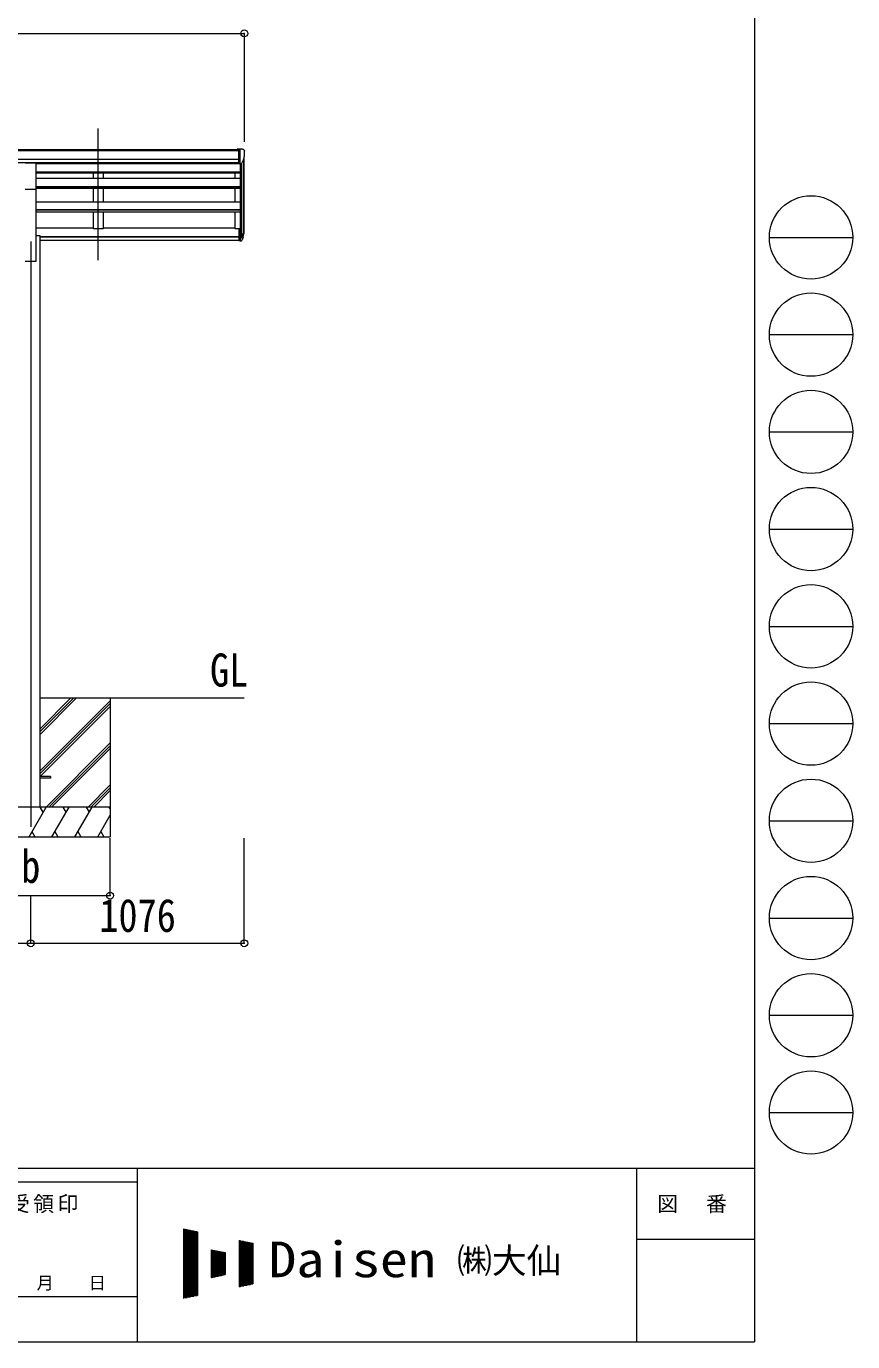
# Model space of a CAD drawing. Units: millimetres at full size; details may follow other scales. Extents: x -9783 to 33612, y -6828 to 13249.
# Drawn here: x 5727 to 9892, y -6828 to -199 of the extents above; entities that cross this region are included whole.
import ezdxf
from ezdxf.enums import TextEntityAlignment as Align

# ---------------------------------------------------------------- set-up
doc = ezdxf.new("R2010")
doc.units = ezdxf.units.MM
doc.header["$LTSCALE"] = 35
doc.header["$PDMODE"] = 32
doc.header["$PDSIZE"] = 35
for name, color, linetype, lineweight in [('0-0_0', 7, 'Continuous', 9), ('0-1_本体', 4, 'Continuous', 9), ('0-2_部品', 7, 'Continuous', 9), ('0-8_PARTS2', 2, 'Continuous', 9), ('0-A_寸法', 6, 'Continuous', 9), ('F-0_240', 7, 'Continuous', 9)]:
    doc.layers.add(name, color=color, linetype=linetype, lineweight=lineweight)
doc.styles.add('ＭＳ ゴシック', font='')
doc.styles.get('ＭＳ ゴシック').set_extended_font_data('MS Gothic')

msp = doc.modelspace()

# ---------------------------------------------------------------- linework, layer by layer
at = {"layer": '0-0_0'}
for p, q in [((5794.25, -3583.57), (6825.05, -3583.57)), ((5794.25, -3769.2), (5979.88, -3583.57)), ((5794.25, -3755.05), (5965.74, -3583.57)), ((5794.25, -3740.91), (5951.59, -3583.57)), ((5794.25, -3953.04), (6149.05, -3598.25)), ((5794.25, -3967.18), (6149.05, -3612.39)), ((5796.51, -3979.07), (6149.05, -3626.53)), ((6149.05, -3583.57), (6149.05, -4283.57)), ((5825.86, -4133.57), (6149.05, -3810.38)), ((5840, -4133.57), (6149.05, -3824.52)), ((5854.14, -4133.57), (6149.05, -3838.66)), ((6037.99, -4133.57), (6149.05, -4022.51)), ((6052.13, -4133.57), (6149.05, -4036.65)), ((6066.27, -4133.57), (6149.05, -4050.79)), ((6149.05, -4133.57), (5349.05, -4133.57)), ((5740.2, -4283.57), (5826.81, -4133.57)), ((5811.81, -4159.55), (5796.8, -4133.56)), ((5855.67, -4283.57), (5942.28, -4133.57)), ((5927.28, -4159.55), (5912.28, -4133.57)), ((5971.14, -4283.57), (6057.75, -4133.57)), ((6027.75, -4133.57), (6042.75, -4159.55)), ((6086.61, -4283.57), (6149.05, -4175.43)), ((6143.22, -4133.57), (6149.05, -4143.67)), ((5349.05, -4283.57), (6149.05, -4283.57)), ((5755.2, -4257.59), (5770.2, -4283.57)), ((5870.67, -4257.59), (5885.67, -4283.57)), ((5986.14, -4257.59), (6001.14, -4283.57)), ((6101.61, -4257.59), (6116.61, -4283.57))]:
    msp.add_line(p, q, dxfattribs=at)
at = {"layer": '0-1_本体'}
for p, q in [((1799.55, -819.44), (6798.55, -819.44)), ((1799.55, -824.79), (6798.55, -824.79)), ((6825.05, -1220.44), (6825.05, -856.2)), ((1799.55, -868.32), (6798.55, -868.33)), ((1799.55, -885.99), (6798.55, -885.99)), ((5776.55, -888.49), (6798.55, -888.49)), ((5776.55, -890.83), (6805.05, -890.83)), ((6064.05, -888.37), (6064.05, -890.83)), ((6114.05, -888.37), (6114.05, -890.83)), ((6805.05, -890.83), (6805.05, -1218.27)), ((6811.05, -890.35), (6811.05, -1262.71)), ((6820.76, -875), (6820.76, -1244.71)), ((5776.55, -933.03), (6805.05, -933.03)), ((5776.55, -934.42), (6805.05, -934.42)), ((5776.55, -938.11), (6805.05, -938.11)), ((5776.55, -965.36), (6805.05, -965.36)), ((6064.05, -938.11), (6064.05, -965.36)), ((6114.05, -938.11), (6114.05, -965.36)), ((6780.05, -965.36), (6780.05, -938.11)), ((5776.55, -1006.09), (6805.05, -1006.09)), ((5776.55, -1007.57), (6805.05, -1007.57)), ((5776.55, -1014.38), (6805.05, -1014.38)), ((5776.55, -1383.57), (5776.55, -1019.62)), ((6064.05, -1014.38), (6064.05, -1083.87)), ((6114.05, -1014.38), (6114.05, -1083.87)), ((6780.05, -1083.87), (6780.05, -1014.38)), ((5776.55, -1083.87), (6805.05, -1083.87)), ((5776.55, -1123.18), (6805.05, -1123.18)), ((5776.55, -1124.67), (6805.05, -1124.67)), ((5776.55, -1134.14), (6805.05, -1134.14)), ((6064.05, -1134.14), (6064.05, -1219.1)), ((6780.05, -1219.1), (6780.05, -1134.14)), ((5776.55, -1214.3), (6064.05, -1214.3)), ((5776.55, -1253.57), (5794.05, -1253.57)), ((5794.05, -1253.57), (5794.05, -4133.57)), ((5794.05, -1258.6), (6798.55, -1258.6)), ((6114.05, -1214.3), (6780.05, -1214.3)), ((6798.55, -1219.1), (6780.05, -1219.1)), ((5794.05, -1259.98), (6798.55, -1259.98)), ((5794.05, -1277.16), (6798.55, -1277.16)), ((5721.55, -1383.57), (5776.55, -1383.57))]:
    msp.add_line(p, q, dxfattribs=at)
msp.add_lwpolyline([(6114.05, -1134.14), (6114.05, -1219.1), (6064.05, -1219.1)], dxfattribs=at)
at = {"layer": '0-2_部品'}
for p, q in [((6798.55, -817.84), (6788.55, -817.93)), ((6788.55, -819.44), (6788.55, -817.93)), ((6798.55, -889.83), (6798.55, -817.84)), ((6817.05, -817.84), (6798.55, -817.84)), ((6805.05, -890.83), (6805.05, -817.84)), ((6817.05, -817.84), (6819.38, -817.98)), ((6820.14, -818.41), (6824.2, -824.22)), ((6827.05, -827.21), (6827.05, -827.84)), ((5721.55, -887.71), (5776.55, -887.71)), ((5776.55, -1019.78), (5776.55, -887.71)), ((6798.55, -889.83), (6805.05, -889.83)), ((6805.05, -890.83), (6810.26, -890.51)), ((6812.67, -889.01), (6821.95, -872.95)), ((5721.55, -1019.78), (5776.55, -1019.78)), ((6798.55, -1218.27), (6798.55, -1279.33)), ((6798.55, -1218.27), (6805.05, -1218.27)), ((6798.55, -1256.58), (6805.05, -1256.58)), ((6805.05, -1218.27), (6805.05, -1280.15)), ((6811.48, -1262.23), (6821.24, -1243.82)), ((6822.66, -1244.31), (6812.49, -1263.48)), ((6798.55, -1261.98), (6805.05, -1261.98)), ((6798.55, -1279.33), (6805.05, -1279.33)), ((6805.05, -1262.98), (6810.18, -1262.98)), ((6805.05, -1264.98), (6809.89, -1264.98)), ((6805.05, -1280.15), (6809.89, -1280.15)), ((6820.07, -1261.17), (6812.49, -1278.65))]:
    msp.add_line(p, q, dxfattribs=at)
at = {"layer": '0-2_部品', "color": 4}
msp.add_line((5848.85, -3979.07), (5794.05, -3979.07), dxfattribs=at)
msp.add_lwpolyline([(5848.85, -3979.07), (5848.85, -3988.07), (5794.05, -3988.07)], dxfattribs=at)
at = {"layer": '0-2_部品'}
for centre, radius, start, end in [((6819.32, -818.98), 1, 35, 86.5), ((6625.05, -827.84), 202, 347.09739, 0), ((6824.05, -827.21), 3, 0, 87), ((6810.07, -887.51), 3, 273.5, 330), ((6691.83, -1225.09), 133.22, 344.28698, 356.72013), ((6737.1, -1217.86), 88.05, 342.78929, 2.77608), ((6736.39, -1222.14), 89.07, 345.58812, 5.50424), ((6809.89, -1261.98), 3, 270, 330), ((6809.89, -1277.15), 3, 270, 330), ((6810.18, -1261.48), 1.5, 270, 330)]:
    msp.add_arc(centre, radius, start, end, dxfattribs=at)
at = {"layer": '0-8_PARTS2'}
for p, q in [((6089.05, -1377.36), (6089.05, -714.84)), ((5749.05, -1283.57), (5749.05, -4233.57))]:
    msp.add_line(p, q, dxfattribs=at)
at = {"layer": '0-A_寸法'}
for p, q in [((1773.05, -235.21), (6825.05, -235.21)), ((6825.05, -235.21), (6825.05, -780.83)), ((6149.05, -4579.95), (6149.05, -4290.98)), ((6825.05, -4819.93), (6825.05, -4290.98)), ((5349.05, -4579.95), (6149.05, -4579.95)), ((5749.05, -4819.93), (5749.05, -4579.95)), ((2849.05, -4819.93), (5749.05, -4819.93)), ((5749.05, -4819.93), (6825.05, -4819.93))]:
    msp.add_line(p, q, dxfattribs=at)
for p in [(6825.05, -235.21), (6149.05, -4579.95), (5749.05, -4819.93), (6825.05, -4819.93)]:
    msp.add_point(p, dxfattribs=at)
at = {"layer": 'F-0_240', "color": 5}
for p, q in [((9396.97, 6751.9), (9396.97, -6828.1)), ((-9783.03, -5953.1), (9396.97, -5953.1)), ((6285.75, -5953.1), (6285.75, -6828.1)), ((8801.97, -5953.1), (8801.97, -6828.1)), ((-9783.03, -6023.1), (6285.75, -6023.1)), ((8801.97, -6311.85), (9396.97, -6311.85)), ((5305.75, -6600.6), (6285.75, -6600.6)), ((-9783.03, -6828.1), (9396.97, -6828.1))]:
    msp.add_line(p, q, dxfattribs=at)
at = {"layer": 'F-0_240', "color": 4}
for p, q in [((9471.77, -1263.1), (9891.77, -1263.1)), ((9471.77, -1753.1), (9891.77, -1753.1)), ((9471.77, -2243.1), (9891.77, -2243.1)), ((9471.77, -2733.1), (9891.77, -2733.1)), ((9471.77, -3223.1), (9891.77, -3223.1)), ((9471.77, -3713.1), (9891.77, -3713.1)), ((9471.77, -4203.1), (9891.77, -4203.1)), ((9471.77, -4693.1), (9891.77, -4693.1)), ((9471.77, -5183.1), (9891.77, -5183.1)), ((9471.77, -5673.1), (9891.77, -5673.1))]:
    msp.add_line(p, q, dxfattribs=at)
at = {"layer": 'F-0_240'}
for p, q in [((6519.04, -6259.47), (6589.04, -6274.05)), ((6519.04, -6259.47), (6519.04, -6609.47)), ((6519.04, -6262.76), (6534.85, -6262.76)), ((6519.04, -6266.26), (6551.65, -6266.26)), ((6519.04, -6269.76), (6568.45, -6269.76)), ((6519.04, -6273.26), (6585.25, -6273.26)), ((6519.04, -6276.76), (6589.04, -6276.76)), ((6519.04, -6280.26), (6589.04, -6280.26)), ((6519.04, -6283.76), (6589.04, -6283.76)), ((6519.04, -6287.26), (6589.04, -6287.26)), ((6519.04, -6290.76), (6589.04, -6290.76)), ((6519.04, -6294.26), (6589.04, -6294.26)), ((6521.12, -6609.03), (6521.12, -6259.9)), ((6524.62, -6608.3), (6524.62, -6260.63)), ((6528.12, -6607.58), (6528.12, -6261.36)), ((6531.62, -6606.85), (6531.62, -6262.09)), ((6535.12, -6606.12), (6535.12, -6262.81)), ((6538.62, -6605.39), (6538.62, -6263.54)), ((6542.12, -6604.66), (6542.12, -6264.27)), ((6545.62, -6603.93), (6545.62, -6265)), ((6549.12, -6603.2), (6549.12, -6265.73)), ((6552.62, -6602.47), (6552.62, -6266.46)), ((6556.12, -6601.74), (6556.12, -6267.19)), ((6559.62, -6601.01), (6559.62, -6267.92)), ((6563.12, -6600.28), (6563.12, -6268.65)), ((6566.62, -6599.55), (6566.62, -6269.38)), ((6570.12, -6598.83), (6570.12, -6270.11)), ((6573.62, -6598.1), (6573.62, -6270.84)), ((6577.12, -6597.37), (6577.12, -6271.56)), ((6580.62, -6596.64), (6580.62, -6272.29)), ((6584.12, -6595.91), (6584.12, -6273.02)), ((6587.62, -6595.18), (6587.62, -6273.75)), ((6589.04, -6274.05), (6589.04, -6594.88)), ((6519.04, -6297.76), (6589.04, -6297.76)), ((6519.04, -6301.26), (6589.04, -6301.26)), ((6519.04, -6304.76), (6589.04, -6304.76)), ((6519.04, -6308.26), (6589.04, -6308.26)), ((6519.04, -6311.76), (6589.04, -6311.76)), ((6519.04, -6315.26), (6589.04, -6315.26)), ((6519.04, -6318.76), (6589.04, -6318.76)), ((6519.04, -6322.26), (6589.04, -6322.26)), ((6519.04, -6325.76), (6589.04, -6325.76)), ((6519.04, -6329.26), (6589.04, -6329.26)), ((6519.04, -6332.76), (6589.04, -6332.76)), ((6519.04, -6336.26), (6589.04, -6336.26)), ((6519.04, -6339.76), (6589.04, -6339.76)), ((6519.04, -6343.26), (6589.04, -6343.26)), ((6519.04, -6346.76), (6589.04, -6346.76)), ((6519.04, -6350.26), (6589.04, -6350.26)), ((6519.04, -6353.76), (6589.04, -6353.76)), ((6519.04, -6357.26), (6589.04, -6357.26)), ((6519.04, -6360.76), (6589.04, -6360.76)), ((6799.04, -6317.8), (6869.04, -6332.38)), ((6799.04, -6317.8), (6799.04, -6551.13)), ((6799.04, -6318.76), (6803.65, -6318.76)), ((6799.04, -6322.26), (6820.45, -6322.26)), ((6799.04, -6325.76), (6837.25, -6325.76)), ((6799.04, -6329.26), (6854.05, -6329.26)), ((6799.04, -6332.76), (6869.04, -6332.76)), ((6799.04, -6336.26), (6869.04, -6336.26)), ((6799.04, -6339.76), (6869.04, -6339.76)), ((6799.04, -6343.26), (6869.04, -6343.26)), ((6799.04, -6346.76), (6869.04, -6346.76)), ((6799.04, -6350.26), (6869.04, -6350.26)), ((6799.04, -6353.76), (6869.04, -6353.76)), ((6799.04, -6357.26), (6869.04, -6357.26)), ((6799.04, -6360.76), (6869.04, -6360.76)), ((6801.12, -6550.7), (6801.12, -6318.23)), ((6804.62, -6549.97), (6804.62, -6318.96)), ((6808.12, -6549.24), (6808.12, -6319.69)), ((6811.62, -6548.51), (6811.62, -6320.42)), ((6815.12, -6547.78), (6815.12, -6321.15)), ((6818.62, -6547.05), (6818.62, -6321.88)), ((6822.12, -6546.33), (6822.12, -6322.61)), ((6825.62, -6545.6), (6825.62, -6323.34)), ((6829.12, -6544.87), (6829.12, -6324.06)), ((6832.62, -6544.14), (6832.62, -6324.79)), ((6836.12, -6543.41), (6836.12, -6325.52)), ((6839.62, -6542.68), (6839.62, -6326.25)), ((6843.12, -6541.95), (6843.12, -6326.98)), ((6846.62, -6541.22), (6846.62, -6327.71)), ((6850.12, -6540.49), (6850.12, -6328.44)), ((6853.62, -6539.76), (6853.62, -6329.17)), ((6857.12, -6539.03), (6857.12, -6329.9)), ((6860.62, -6538.3), (6860.62, -6330.63)), ((6864.12, -6537.58), (6864.12, -6331.36)), ((6867.62, -6536.85), (6867.62, -6332.09)), ((6869.04, -6332.38), (6869.04, -6536.55)), ((6519.04, -6364.26), (6589.04, -6364.26)), ((6519.04, -6367.76), (6589.04, -6367.76)), ((6519.04, -6371.26), (6589.04, -6371.26)), ((6519.04, -6374.76), (6589.04, -6374.76)), ((6519.04, -6378.26), (6589.04, -6378.26)), ((6519.04, -6381.76), (6589.04, -6381.76)), ((6519.04, -6385.26), (6589.04, -6385.26)), ((6519.04, -6388.76), (6589.04, -6388.76)), ((6519.04, -6392.26), (6589.04, -6392.26)), ((6519.04, -6395.76), (6589.04, -6395.76)), ((6519.04, -6399.26), (6589.04, -6399.26)), ((6519.04, -6402.76), (6589.04, -6402.76)), ((6519.04, -6406.26), (6589.04, -6406.26)), ((6519.04, -6409.76), (6589.04, -6409.76)), ((6519.04, -6413.26), (6589.04, -6413.26)), ((6519.04, -6416.76), (6589.04, -6416.76)), ((6519.04, -6420.26), (6589.04, -6420.26)), ((6519.04, -6423.76), (6589.04, -6423.76)), ((6519.04, -6427.26), (6589.04, -6427.26)), ((6659.04, -6364.47), (6729.04, -6379.05)), ((6659.04, -6364.47), (6659.04, -6504.47)), ((6659.04, -6367.76), (6674.85, -6367.76)), ((6659.04, -6371.26), (6691.65, -6371.26)), ((6659.04, -6374.76), (6708.45, -6374.76)), ((6659.04, -6378.26), (6725.25, -6378.26)), ((6659.04, -6381.76), (6729.04, -6381.76)), ((6659.04, -6385.26), (6729.04, -6385.26)), ((6659.04, -6388.76), (6729.04, -6388.76)), ((6659.04, -6392.26), (6729.04, -6392.26)), ((6659.04, -6395.76), (6729.04, -6395.76)), ((6659.04, -6399.26), (6729.04, -6399.26)), ((6659.04, -6402.76), (6729.04, -6402.76)), ((6659.04, -6406.26), (6729.04, -6406.26)), ((6659.04, -6409.76), (6729.04, -6409.76)), ((6659.04, -6413.26), (6729.04, -6413.26)), ((6659.04, -6416.76), (6729.04, -6416.76)), ((6659.04, -6420.26), (6729.04, -6420.26)), ((6659.04, -6423.76), (6729.04, -6423.76)), ((6659.04, -6427.26), (6729.04, -6427.26)), ((6661.12, -6504.03), (6661.12, -6364.9)), ((6664.62, -6503.3), (6664.62, -6365.63)), ((6668.12, -6502.58), (6668.12, -6366.36)), ((6671.62, -6501.85), (6671.62, -6367.09)), ((6675.12, -6501.12), (6675.12, -6367.81)), ((6678.62, -6500.39), (6678.62, -6368.54)), ((6682.12, -6499.66), (6682.12, -6369.27)), ((6685.62, -6498.93), (6685.62, -6370)), ((6689.12, -6498.2), (6689.12, -6370.73)), ((6692.62, -6497.47), (6692.62, -6371.46)), ((6696.12, -6496.74), (6696.12, -6372.19)), ((6699.62, -6496.01), (6699.62, -6372.92)), ((6703.12, -6495.28), (6703.12, -6373.65)), ((6706.62, -6494.55), (6706.62, -6374.38)), ((6710.12, -6493.83), (6710.12, -6375.11)), ((6713.62, -6493.1), (6713.62, -6375.84)), ((6717.12, -6492.37), (6717.12, -6376.56)), ((6720.62, -6491.64), (6720.62, -6377.29)), ((6724.12, -6490.91), (6724.12, -6378.02)), ((6727.62, -6490.18), (6727.62, -6378.75)), ((6729.04, -6379.05), (6729.04, -6489.88)), ((6799.04, -6364.26), (6869.04, -6364.26)), ((6799.04, -6367.76), (6869.04, -6367.76)), ((6799.04, -6371.26), (6869.04, -6371.26)), ((6799.04, -6374.76), (6869.04, -6374.76)), ((6799.04, -6378.26), (6869.04, -6378.26)), ((6799.04, -6381.76), (6869.04, -6381.76)), ((6799.04, -6385.26), (6869.04, -6385.26)), ((6799.04, -6388.76), (6869.04, -6388.76)), ((6799.04, -6392.26), (6869.04, -6392.26)), ((6799.04, -6395.76), (6869.04, -6395.76)), ((6799.04, -6399.26), (6869.04, -6399.26)), ((6799.04, -6402.76), (6869.04, -6402.76)), ((6799.04, -6406.26), (6869.04, -6406.26)), ((6799.04, -6409.76), (6869.04, -6409.76)), ((6799.04, -6413.26), (6869.04, -6413.26)), ((6799.04, -6416.76), (6869.04, -6416.76)), ((6799.04, -6420.26), (6869.04, -6420.26)), ((6799.04, -6423.76), (6869.04, -6423.76)), ((6799.04, -6427.26), (6869.04, -6427.26)), ((6519.04, -6430.76), (6589.04, -6430.76)), ((6519.04, -6434.26), (6589.04, -6434.26)), ((6519.04, -6437.76), (6589.04, -6437.76)), ((6519.04, -6441.26), (6589.04, -6441.26)), ((6519.04, -6444.76), (6589.04, -6444.76)), ((6519.04, -6448.26), (6589.04, -6448.26)), ((6519.04, -6451.76), (6589.04, -6451.76)), ((6519.04, -6455.26), (6589.04, -6455.26)), ((6519.04, -6458.76), (6589.04, -6458.76)), ((6519.04, -6462.26), (6589.04, -6462.26)), ((6519.04, -6465.76), (6589.04, -6465.76)), ((6519.04, -6469.26), (6589.04, -6469.26)), ((6519.04, -6472.76), (6589.04, -6472.76)), ((6519.04, -6476.26), (6589.04, -6476.26)), ((6519.04, -6479.76), (6589.04, -6479.76)), ((6519.04, -6483.26), (6589.04, -6483.26)), ((6519.04, -6486.76), (6589.04, -6486.76)), ((6519.04, -6490.26), (6589.04, -6490.26)), ((6519.04, -6493.76), (6589.04, -6493.76)), ((6659.04, -6430.76), (6729.04, -6430.76)), ((6659.04, -6434.26), (6729.04, -6434.26)), ((6659.04, -6437.76), (6729.04, -6437.76)), ((6659.04, -6441.26), (6729.04, -6441.26)), ((6659.04, -6444.76), (6729.04, -6444.76)), ((6659.04, -6448.26), (6729.04, -6448.26)), ((6659.04, -6451.76), (6729.04, -6451.76)), ((6659.04, -6455.26), (6729.04, -6455.26)), ((6659.04, -6458.76), (6729.04, -6458.76)), ((6659.04, -6462.26), (6729.04, -6462.26)), ((6659.04, -6465.76), (6729.04, -6465.76)), ((6659.04, -6469.26), (6729.04, -6469.26)), ((6659.04, -6472.76), (6729.04, -6472.76)), ((6659.04, -6476.26), (6729.04, -6476.26)), ((6659.04, -6479.76), (6729.04, -6479.76)), ((6659.04, -6483.26), (6729.04, -6483.26)), ((6659.04, -6486.76), (6729.04, -6486.76)), ((6659.04, -6504.47), (6729.04, -6489.88)), ((6659.04, -6490.26), (6727.23, -6490.26)), ((6659.04, -6493.76), (6710.43, -6493.76)), ((6799.04, -6430.76), (6869.04, -6430.76)), ((6799.04, -6434.26), (6869.04, -6434.26)), ((6799.04, -6437.76), (6869.04, -6437.76)), ((6799.04, -6441.26), (6869.04, -6441.26)), ((6799.04, -6444.76), (6869.04, -6444.76)), ((6799.04, -6448.26), (6869.04, -6448.26)), ((6799.04, -6451.76), (6869.04, -6451.76)), ((6799.04, -6455.26), (6869.04, -6455.26)), ((6799.04, -6458.76), (6869.04, -6458.76)), ((6799.04, -6462.26), (6869.04, -6462.26)), ((6799.04, -6465.76), (6869.04, -6465.76)), ((6799.04, -6469.26), (6869.04, -6469.26)), ((6799.04, -6472.76), (6869.04, -6472.76)), ((6799.04, -6476.26), (6869.04, -6476.26)), ((6799.04, -6479.76), (6869.04, -6479.76)), ((6799.04, -6483.26), (6869.04, -6483.26)), ((6799.04, -6486.76), (6869.04, -6486.76)), ((6799.04, -6490.26), (6869.04, -6490.26)), ((6799.04, -6493.76), (6869.04, -6493.76)), ((6519.04, -6497.26), (6589.04, -6497.26)), ((6519.04, -6500.76), (6589.04, -6500.76)), ((6519.04, -6504.26), (6589.04, -6504.26)), ((6519.04, -6507.76), (6589.04, -6507.76)), ((6519.04, -6511.26), (6589.04, -6511.26)), ((6519.04, -6514.76), (6589.04, -6514.76)), ((6519.04, -6518.26), (6589.04, -6518.26)), ((6519.04, -6521.76), (6589.04, -6521.76)), ((6519.04, -6525.26), (6589.04, -6525.26)), ((6519.04, -6528.76), (6589.04, -6528.76)), ((6519.04, -6532.26), (6589.04, -6532.26)), ((6519.04, -6535.76), (6589.04, -6535.76)), ((6519.04, -6539.26), (6589.04, -6539.26)), ((6519.04, -6542.76), (6589.04, -6542.76)), ((6519.04, -6546.26), (6589.04, -6546.26)), ((6519.04, -6549.76), (6589.04, -6549.76)), ((6519.04, -6553.26), (6589.04, -6553.26)), ((6519.04, -6556.76), (6589.04, -6556.76)), ((6519.04, -6560.26), (6589.04, -6560.26)), ((6659.04, -6497.26), (6693.63, -6497.26)), ((6659.04, -6500.76), (6676.83, -6500.76)), ((6659.04, -6504.26), (6660.03, -6504.26)), ((6799.04, -6497.26), (6869.04, -6497.26)), ((6799.04, -6500.76), (6869.04, -6500.76)), ((6799.04, -6504.26), (6869.04, -6504.26)), ((6799.04, -6507.76), (6869.04, -6507.76)), ((6799.04, -6511.26), (6869.04, -6511.26)), ((6799.04, -6514.76), (6869.04, -6514.76)), ((6799.04, -6518.26), (6869.04, -6518.26)), ((6799.04, -6521.76), (6869.04, -6521.76)), ((6799.04, -6525.26), (6869.04, -6525.26)), ((6799.04, -6528.76), (6869.04, -6528.76)), ((6799.04, -6532.26), (6869.04, -6532.26)), ((6799.04, -6535.76), (6869.04, -6535.76)), ((6869.04, -6536.55), (6799.04, -6551.13)), ((6799.04, -6539.26), (6856.03, -6539.26)), ((6799.04, -6542.76), (6839.23, -6542.76)), ((6799.04, -6546.26), (6822.43, -6546.26)), ((6799.04, -6549.76), (6805.63, -6549.76)), ((6519.04, -6563.76), (6589.04, -6563.76)), ((6519.04, -6567.26), (6589.04, -6567.26)), ((6519.04, -6570.76), (6589.04, -6570.76)), ((6519.04, -6574.26), (6589.04, -6574.26)), ((6519.04, -6577.76), (6589.04, -6577.76)), ((6519.04, -6581.26), (6589.04, -6581.26)), ((6519.04, -6584.76), (6589.04, -6584.76)), ((6519.04, -6588.26), (6589.04, -6588.26)), ((6519.04, -6591.76), (6589.04, -6591.76)), ((6589.04, -6594.88), (6519.04, -6609.47)), ((6519.04, -6595.26), (6587.23, -6595.26)), ((6519.04, -6598.76), (6570.43, -6598.76)), ((6519.04, -6602.26), (6553.63, -6602.26)), ((6519.04, -6605.76), (6536.83, -6605.76)), ((6519.04, -6609.26), (6520.03, -6609.26))]:
    msp.add_line(p, q, dxfattribs=at)
at = {"layer": 'F-0_240', "color": 4}
for centre in [(9681.77, -1263.1), (9681.77, -1753.1), (9681.77, -2243.1), (9681.77, -2733.1), (9681.77, -3223.1), (9681.77, -3713.1), (9681.77, -4203.1), (9681.77, -4693.1), (9681.77, -5183.1), (9681.77, -5673.1)]:
    msp.add_circle(centre, 210, dxfattribs=at)

# ---------------------------------------------------------------- texts
at = {"layer": '0-0_0', "style": 'ＭＳ ゴシック', "width": 0.85}
msp.add_text('GL', height=166.8, dxfattribs=at).set_placement((6652.26, -3576.63), align=Align.BOTTOM_LEFT)
at = {"layer": '0-A_寸法', "color": 7, "style": 'ＭＳ ゴシック', "width": 0.85}
for s, p in [('b', (5700.92, -4565.58)), ('1076', (6094.55, -4812.93))]:
    msp.add_text(s, height=166.8, dxfattribs=at).set_placement(p, align=Align.BOTTOM_LEFT)
at = {"layer": 'F-0_240', "style": 'ＭＳ ゴシック', "width": 1.15}
msp.add_text('Daisen', height=179.6, dxfattribs=at).set_placement((6947.05, -6556.97), align=Align.BOTTOM_LEFT)
at = {"layer": 'F-0_240', "style": 'ＭＳ ゴシック'}
for s, height, p in [('㈱大仙\u3000', 128.3, (7898.35, -6521.97)), ('年\u3000\u3000月\u3000\u3000日', 64.15, (5515.76, -6583.1))]:
    msp.add_text(s, height=height, dxfattribs=at).set_placement(p, align=Align.BOTTOM_LEFT)
at = {"layer": 'F-0_240', "char_height": 76.98, "attachment_point": 7, "style": 'ＭＳ ゴシック'}
for s, insert in [('\\T1.17;御受領印', (5515.75, -6180.6)), ('\\T1.17;図\u3000番', (8906.97, -6180.6))]:
    msp.add_mtext(s, dxfattribs=dict(at, insert=insert))

doc.saveas('drawing.dxf')
